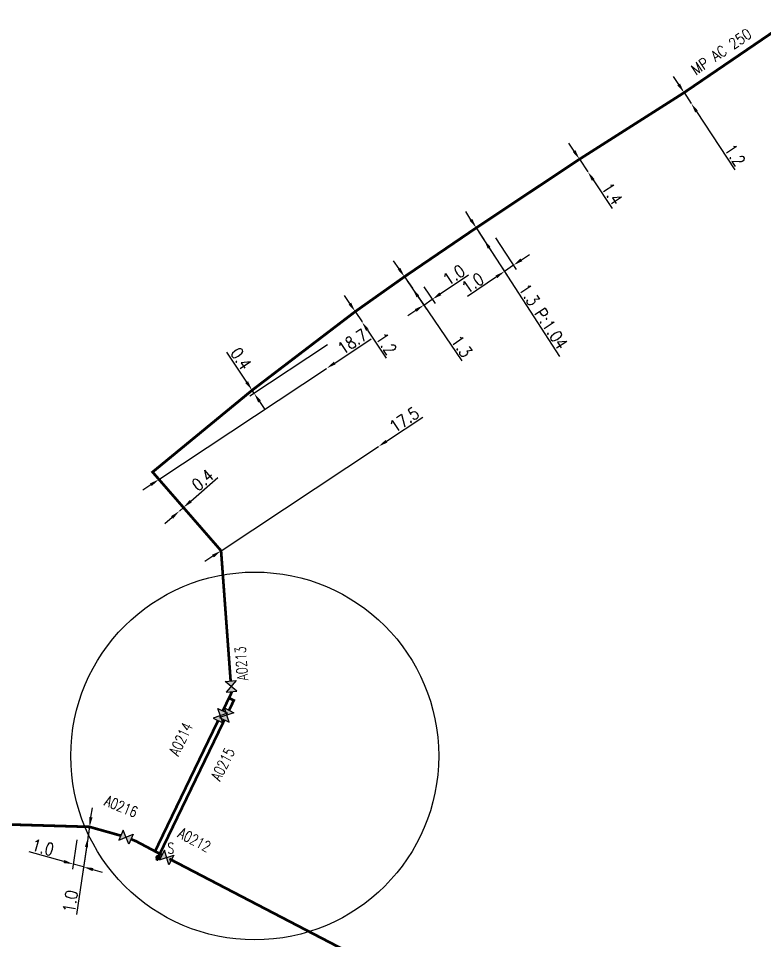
# Model space of a CAD drawing. Header units: millimetres. Extents: x 184000 to 185000, y 128000 to 129000.
# Drawn here: x 184113.4 to 184182.6, y 128253.4 to 128339 of the extents above; entities that cross this region are included whole.
import ezdxf
from ezdxf.enums import TextEntityAlignment as Align

# ---------------------------------------------------------------- set-up
doc = ezdxf.new("R2010")
doc.units = ezdxf.units.MM
doc.header["$PDMODE"] = 34
doc.layers.get('0').update_dxf_attribs({"linetype": 'CONTINUOUS'})
doc.layers.get('DEFPOINTS').update_dxf_attribs({"linetype": 'CONTINUOUS'})
for name, color, linetype in [('G_120', 4, 'CONTINUOUS'), ('G_300', 7, 'CONTINUOUS'), ('G_900', 7, 'CONTINUOUS')]:
    doc.layers.add(name, color=color, linetype=linetype)
doc.styles.add('G_ROMANS', font='ROMANS.SHX', dxfattribs={"width": 0.75})
doc.styles.get("Standard").update_dxf_attribs({"font": 'romans.shx', "width": 0.85})
doc.linetypes.add('G_typB_AP', pattern='A,5,-0.3,["o",Standard,S=1.5,R=0,X=0,Y=-0.5],-1.65', length=6.95)
doc.dimstyles.get("Standard").update_dxf_attribs({"dimtxt": 1.5, "dimasz": 1.2, "dimexe": 0.625, "dimexo": 0.625, "dimgap": 0.25, "dimtad": 1, "dimdec": 1, "dimzin": 0, "dimdsep": 46, "dimtxsty": 'Standard', "dimcen": -0.5, "dimadec": 0, "dimazin": 0, "dimtfac": 1, "dimtdec": 1, "dimtmove": 0, "dimatfit": 3, "dimfxl": 0, "dimtolj": 1, "dimtzin": 0, "dimarcsym": 0})

# ---------------------------------------------------------------- blocks, each defined once
blk = doc.blocks.new('G_300_04')
at = {"linetype": 'Continuous'}
h = blk.add_hatch(color=0, dxfattribs=at)
h.paths.add_polyline_path([(-0.5, 0.5), (-0.5, -0.5), (0, 0)])
h.paths.add_polyline_path([(0.5, 0.5), (0, 0), (0.5, -0.5)])
at = {"color": 0, "linetype": 'Continuous', "flags": 128}
blk.add_lwpolyline([(-0.5, -0.5), (0.5, 0.5), (0.5, -0.5), (-0.5, 0.5)], close=True, dxfattribs=at)
at = {"color": 0, "linetype": 'Continuous', "width": 0.75}
blk.add_attdef('NUM', text='', height=1, dxfattribs=at).set_placement((0, 1.782), align=Align.MIDDLE_CENTER)
at = {"color": 0, "linetype": 'Continuous', "width": 0.75, "flags": 3}
for tag, p in [('DEF_LEG', (0, -5)), ('DEF_COUP', (0, -7.5)), ('DEF_TYPE', (0, -10))]:
    blk.add_attdef(tag, text='', height=1.2, dxfattribs=at).set_placement(p, align=Align.MIDDLE)
blk = doc.blocks.new('G_300_11')
at = {"color": 0, "linetype": 'Continuous', "const_width": 0.248, "flags": 128}
blk.add_lwpolyline([(-0.126, 0, 1), (0.126, 0, 1)], format="xyb", close=True, dxfattribs=at)
at = {"linetype": 'Continuous', "style": 'G_ROMANS', "width": 0.75}
blk.add_attdef('S', text='', height=1, dxfattribs=at).set_placement((0, 1.35), align=Align.MIDDLE_CENTER)
at = {"color": 0, "linetype": 'Continuous', "width": 0.75, "flags": 3}
for tag, p in [('DEF_LEG', (0, -5)), ('DEF_COUP', (0, -7.5)), ('DEF_TYPE', (0, -10))]:
    blk.add_attdef(tag, text='', height=1.2, dxfattribs=at).set_placement(p, align=Align.MIDDLE)
blk = doc.blocks.new('*D364')
at = {"layer": 'DEFPOINTS', "color": 0, "linetype": 'Continuous', "transparency": 16777216}
for p in [(184155.889, 128319.541), (184157.422, 128319.013), (184159.33, 128316.067)]:
    blk.add_point(p, dxfattribs=at)
at = {"layer": 'G_120', "color": 0, "linetype": 'Continuous', "lineweight": -2, "transparency": 16777216}
for p, q in [((184156.144, 128319.147), (184158.758, 128315.11)), ((184157.677, 128318.619), (184159.584, 128315.673)), ((184160.073, 128316.574), (184160.817, 128317.081)), ((184159.33, 128316.067), (184158.503, 128315.503)), ((184157.76, 128314.996), (184155.066, 128313.16))]:
    blk.add_line(p, q, dxfattribs=at)
at = {"layer": 'G_120', "color": 0, "linetype": 'Continuous', "transparency": 16777216}
for points in [[(184159.989, 128316.698), (184160.158, 128316.45), (184159.33, 128316.067)], [(184157.675, 128315.12), (184157.844, 128314.872), (184158.503, 128315.503)]]:
    blk.add_solid(points, dxfattribs=at)
at = {"layer": 'G_120', "color": 0, "linetype": 'Continuous', "transparency": 16777216, "insert": (184155.57, 128314.411), "char_height": 1.125, "attachment_point": 5, "rotation": 34.28789}
blk.add_mtext('\\A1;1.0', dxfattribs=at)
blk = doc.blocks.new('*D365')
at = {"layer": 'DEFPOINTS', "color": 0, "linetype": 'Continuous', "transparency": 16777216}
for p in [(184155.889, 128319.541), (184156.596, 128318.45), (184156.596, 128318.45)]:
    blk.add_point(p, dxfattribs=at)
at = {"layer": 'G_120', "color": 0, "linetype": 'Continuous', "lineweight": -2, "transparency": 16777216}
for p, q in [((184155.4, 128320.296), (184154.911, 128321.052)), ((184155.889, 128319.541), (184156.596, 128318.45)), ((184157.085, 128317.694), (184163.607, 128307.621))]:
    blk.add_line(p, q, dxfattribs=at)
at = {"layer": 'G_120', "color": 0, "linetype": 'Continuous', "transparency": 16777216}
for points in [[(184155.526, 128320.378), (184155.274, 128320.215), (184155.889, 128319.541)], [(184157.211, 128317.776), (184156.959, 128317.613), (184156.596, 128318.45)]]:
    blk.add_solid(points, dxfattribs=at)
at = {"layer": 'G_120', "color": 0, "linetype": 'Continuous', "transparency": 16777216, "insert": (184162.105, 128311.32), "char_height": 1.125, "attachment_point": 5, "rotation": 302.91921}
blk.add_mtext('\\A1;1.3 P:1.04', dxfattribs=at)
blk = doc.blocks.new('*D366')
at = {"layer": 'DEFPOINTS', "color": 0, "linetype": 'Continuous', "transparency": 16777216}
for p in [(184175.168, 128332.083), (184175.829, 128331.082), (184175.829, 128331.082)]:
    blk.add_point(p, dxfattribs=at)
at = {"layer": 'G_120', "color": 0, "linetype": 'Continuous', "lineweight": -2, "transparency": 16777216}
for p, q in [((184174.673, 128332.835), (184174.177, 128333.586)), ((184175.168, 128332.083), (184175.829, 128331.082)), ((184176.324, 128330.33), (184179.881, 128324.936))]:
    blk.add_line(p, q, dxfattribs=at)
at = {"layer": 'G_120', "color": 0, "linetype": 'Continuous', "transparency": 16777216}
for points in [[(184174.798, 128332.917), (184174.548, 128332.752), (184175.168, 128332.083)], [(184176.45, 128330.413), (184176.199, 128330.248), (184175.829, 128331.082)]]:
    blk.add_solid(points, dxfattribs=at)
at = {"layer": 'G_120', "color": 0, "linetype": 'Continuous', "transparency": 16777216, "insert": (184179.89, 128326.285), "char_height": 1.125, "attachment_point": 5, "rotation": 303.40168}
blk.add_mtext('\\A1;1.2', dxfattribs=at)
blk = doc.blocks.new('*D367')
at = {"layer": 'DEFPOINTS', "color": 0, "linetype": 'Continuous', "transparency": 16777216}
for p in [(184165.465, 128325.909), (184166.238, 128324.742), (184166.238, 128324.742)]:
    blk.add_point(p, dxfattribs=at)
at = {"layer": 'G_120', "color": 0, "linetype": 'Continuous', "lineweight": -2, "transparency": 16777216}
for p, q in [((184164.967, 128326.659), (184164.47, 128327.409)), ((184165.465, 128325.909), (184166.238, 128324.742)), ((184166.736, 128323.992), (184168.497, 128321.335))]:
    blk.add_line(p, q, dxfattribs=at)
at = {"layer": 'G_120', "color": 0, "linetype": 'Continuous', "transparency": 16777216}
for points in [[(184165.092, 128326.742), (184164.842, 128326.576), (184165.465, 128325.909)], [(184166.861, 128324.075), (184166.611, 128323.909), (184166.238, 128324.742)]]:
    blk.add_solid(points, dxfattribs=at)
at = {"layer": 'G_120', "color": 0, "linetype": 'Continuous', "transparency": 16777216, "insert": (184168.49, 128322.703), "char_height": 1.125, "attachment_point": 5, "rotation": 303.54461}
blk.add_mtext('\\A1;1.4', dxfattribs=at)
blk = doc.blocks.new('*D394')
at = {"layer": 'DEFPOINTS', "color": 0, "linetype": 'Continuous', "transparency": 16777216}
for p in [(184149.232, 128315.008), (184149.964, 128313.934), (184149.964, 128313.934)]:
    blk.add_point(p, dxfattribs=at)
at = {"layer": 'G_120', "color": 0, "linetype": 'Continuous', "lineweight": -2, "transparency": 16777216}
for p, q in [((184148.725, 128315.752), (184148.218, 128316.496)), ((184149.232, 128315.008), (184149.964, 128313.934)), ((184150.471, 128313.191), (184154.558, 128307.197))]:
    blk.add_line(p, q, dxfattribs=at)
at = {"layer": 'G_120', "color": 0, "linetype": 'Continuous', "transparency": 16777216}
for points in [[(184148.849, 128315.837), (184148.601, 128315.668), (184149.232, 128315.008)], [(184150.595, 128313.275), (184150.347, 128313.106), (184149.964, 128313.934)]]:
    blk.add_solid(points, dxfattribs=at)
at = {"layer": 'G_120', "color": 0, "linetype": 'Continuous', "transparency": 16777216, "insert": (184154.546, 128308.546), "char_height": 1.125, "attachment_point": 5, "rotation": 304.28789}
blk.add_mtext('\\A1;1.3', dxfattribs=at)
blk = doc.blocks.new('*D395')
at = {"layer": 'DEFPOINTS', "color": 0, "linetype": 'Continuous', "transparency": 16777216}
for p in [(184149.232, 128315.008), (184150.752, 128314.465), (184151.811, 128312.912)]:
    blk.add_point(p, dxfattribs=at)
at = {"layer": 'G_120', "color": 0, "linetype": 'Continuous', "lineweight": -2, "transparency": 16777216}
for p, q in [((184149.496, 128314.621), (184151.287, 128311.994)), ((184152.558, 128313.415), (184155.164, 128315.17)), ((184151.016, 128314.078), (184152.075, 128312.525)), ((184151.023, 128312.381), (184151.811, 128312.912)), ((184150.277, 128311.878), (184149.53, 128311.376))]:
    blk.add_line(p, q, dxfattribs=at)
at = {"layer": 'G_120', "color": 0, "linetype": 'Continuous', "transparency": 16777216}
for points in [[(184152.474, 128313.539), (184152.642, 128313.29), (184151.811, 128312.912)], [(184150.193, 128312.003), (184150.361, 128311.754), (184151.023, 128312.381)]]:
    blk.add_solid(points, dxfattribs=at)
at = {"layer": 'G_120', "color": 0, "linetype": 'Continuous', "transparency": 16777216, "insert": (184153.815, 128315.166), "char_height": 1.125, "attachment_point": 5, "rotation": 33.96195}
blk.add_mtext('\\A1;1.0', dxfattribs=at)
blk = doc.blocks.new('*D396')
at = {"layer": 'DEFPOINTS', "color": 0, "linetype": 'Continuous', "transparency": 16777216}
for p in [(184142.493, 128308.956), (184135.098, 128304.477), (184135.291, 128304.185)]:
    blk.add_point(p, dxfattribs=at)
at = {"layer": 'G_120', "color": 0, "linetype": 'Continuous', "lineweight": -2, "transparency": 16777216}
for p, q in [((184142.102, 128308.697), (184134.9, 128303.926)), ((184134.601, 128305.227), (184132.765, 128307.998)), ((184135.291, 128304.185), (184135.098, 128304.477)), ((184135.788, 128303.435), (184136.285, 128302.684))]:
    blk.add_line(p, q, dxfattribs=at)
at = {"layer": 'G_120', "color": 0, "linetype": 'Continuous', "transparency": 16777216}
for points in [[(184134.726, 128305.31), (184134.476, 128305.144), (184135.098, 128304.477)], [(184135.913, 128303.518), (184135.663, 128303.352), (184135.291, 128304.185)]]:
    blk.add_solid(points, dxfattribs=at)
at = {"layer": 'G_120', "color": 0, "linetype": 'Continuous', "transparency": 16777216, "insert": (184134.059, 128307.402), "char_height": 1.125, "attachment_point": 5, "rotation": 303.52389}
blk.add_mtext('\\A1;0.4', dxfattribs=at)
blk = doc.blocks.new('*D397')
at = {"layer": 'DEFPOINTS', "color": 0, "linetype": 'Continuous', "transparency": 16777216}
for p in [(184144.66, 128311.771), (184145.295, 128310.812), (184145.295, 128310.812)]:
    blk.add_point(p, dxfattribs=at)
at = {"layer": 'G_120', "color": 0, "linetype": 'Continuous', "lineweight": -2, "transparency": 16777216}
for p, q in [((184144.163, 128312.521), (184143.666, 128313.272)), ((184144.66, 128311.771), (184145.295, 128310.812)), ((184145.792, 128310.062), (184147.527, 128307.443))]:
    blk.add_line(p, q, dxfattribs=at)
at = {"layer": 'G_120', "color": 0, "linetype": 'Continuous', "transparency": 16777216}
for points in [[(184144.288, 128312.604), (184144.038, 128312.439), (184144.66, 128311.771)], [(184145.917, 128310.145), (184145.667, 128309.979), (184145.295, 128310.812)]]:
    blk.add_solid(points, dxfattribs=at)
at = {"layer": 'G_120', "color": 0, "linetype": 'Continuous', "transparency": 16777216, "insert": (184147.533, 128308.792), "char_height": 1.125, "attachment_point": 5, "rotation": 303.52389}
blk.add_mtext('\\A1;1.2', dxfattribs=at)
blk = doc.blocks.new('*D425')
at = {"layer": 'DEFPOINTS', "color": 0, "linetype": 'Continuous', "transparency": 16777216}
for p in [(184146.811, 128299.251), (184146.811, 128299.251), (184132.22, 128289.59)]:
    blk.add_point(p, dxfattribs=at)
at = {"layer": 'G_120', "color": 0, "linetype": 'Continuous', "lineweight": -2, "transparency": 16777216}
for p, q in [((184147.562, 128299.748), (184150.941, 128301.986)), ((184132.22, 128289.59), (184146.811, 128299.251)), ((184131.47, 128289.093), (184130.719, 128288.596))]:
    blk.add_line(p, q, dxfattribs=at)
at = {"layer": 'G_120', "color": 0, "linetype": 'Continuous', "transparency": 16777216}
for points in [[(184147.479, 128299.873), (184147.645, 128299.623), (184146.811, 128299.251)], [(184131.387, 128289.218), (184131.552, 128288.968), (184132.22, 128289.59)]]:
    blk.add_solid(points, dxfattribs=at)
at = {"layer": 'G_120', "color": 0, "linetype": 'Continuous', "transparency": 16777216, "insert": (184149.213, 128301.741), "char_height": 1.125, "attachment_point": 5, "rotation": 33.50999}
blk.add_mtext('\\A1;17.5', dxfattribs=at)
blk = doc.blocks.new('*D426')
at = {"layer": 'DEFPOINTS', "color": 0, "linetype": 'Continuous', "transparency": 16777216}
for p in [(184142.008, 128306.505), (184142.008, 128306.505), (184126.458, 128296.209)]:
    blk.add_point(p, dxfattribs=at)
at = {"layer": 'G_120', "color": 0, "linetype": 'Continuous', "lineweight": -2, "transparency": 16777216}
for p, q in [((184142.759, 128307.002), (184146.138, 128309.24)), ((184126.458, 128296.209), (184142.008, 128306.505)), ((184125.708, 128295.712), (184124.957, 128295.215))]:
    blk.add_line(p, q, dxfattribs=at)
at = {"layer": 'G_120', "color": 0, "linetype": 'Continuous', "transparency": 16777216}
for points in [[(184142.676, 128307.127), (184142.842, 128306.877), (184142.008, 128306.505)], [(184125.625, 128295.837), (184125.791, 128295.587), (184126.458, 128296.209)]]:
    blk.add_solid(points, dxfattribs=at)
at = {"layer": 'G_120', "color": 0, "linetype": 'Continuous', "transparency": 16777216, "insert": (184144.409, 128308.995), "char_height": 1.125, "attachment_point": 5, "rotation": 33.50999}
blk.add_mtext('\\A1;18.7', dxfattribs=at)
blk = doc.blocks.new('*D427')
at = {"layer": 'DEFPOINTS', "color": 0, "linetype": 'Continuous', "transparency": 16777216}
for p in [(184118.91, 128263.255), (184120.02, 128263.976), (184118.506, 128260.522)]:
    blk.add_point(p, dxfattribs=at)
at = {"layer": 'G_120', "color": 0, "linetype": 'Continuous', "lineweight": -2, "transparency": 16777216}
for p, q in [((184119.951, 128263.509), (184119.401, 128259.787)), ((184118.841, 128262.787), (184118.437, 128260.055)), ((184117.639, 128260.763), (184114.408, 128261.66)), ((184119.47, 128260.254), (184118.506, 128260.522)), ((184120.337, 128260.013), (184121.204, 128259.773))]:
    blk.add_line(p, q, dxfattribs=at)
at = {"layer": 'G_120', "color": 0, "linetype": 'Continuous', "transparency": 16777216}
for points in [[(184117.679, 128260.907), (184117.599, 128260.618), (184118.506, 128260.522)], [(184120.377, 128260.158), (184120.297, 128259.869), (184119.47, 128260.254)]]:
    blk.add_solid(points, dxfattribs=at)
at = {"layer": 'G_120', "color": 0, "linetype": 'Continuous', "transparency": 16777216, "insert": (184115.689, 128262.083), "char_height": 1.125, "attachment_point": 5, "rotation": 344.47731}
blk.add_mtext('\\A1;1.0', dxfattribs=at)
blk = doc.blocks.new('*D428')
at = {"layer": 'DEFPOINTS', "color": 0, "linetype": 'Continuous', "transparency": 16777216}
for p in [(184128.353, 128293.27), (184128.73, 128293.599), (184128.73, 128293.599)]:
    blk.add_point(p, dxfattribs=at)
at = {"layer": 'G_120', "color": 0, "linetype": 'Continuous', "lineweight": -2, "transparency": 16777216}
for p, q in [((184129.409, 128294.19), (184131.917, 128296.372)), ((184128.353, 128293.27), (184128.73, 128293.599)), ((184127.675, 128292.679), (184126.996, 128292.088))]:
    blk.add_line(p, q, dxfattribs=at)
at = {"layer": 'G_120', "color": 0, "linetype": 'Continuous', "transparency": 16777216}
for points in [[(184129.311, 128294.303), (184129.508, 128294.076), (184128.73, 128293.599)], [(184127.576, 128292.793), (184127.773, 128292.566), (184128.353, 128293.27)]]:
    blk.add_solid(points, dxfattribs=at)
at = {"layer": 'G_120', "color": 0, "linetype": 'Continuous', "transparency": 16777216, "insert": (184130.51, 128296.142), "char_height": 1.125, "attachment_point": 5, "rotation": 41.03991}
blk.add_mtext('\\A1;0.4', dxfattribs=at)
blk = doc.blocks.new('*D430')
at = {"layer": 'DEFPOINTS', "color": 0, "linetype": 'Continuous', "transparency": 16777216}
for p in [(184120.02, 128263.976), (184119.873, 128262.987), (184119.873, 128262.987)]:
    blk.add_point(p, dxfattribs=at)
at = {"layer": 'G_120', "color": 0, "linetype": 'Continuous', "lineweight": -2, "transparency": 16777216}
for p, q in [((184120.151, 128264.867), (184120.283, 128265.757)), ((184120.02, 128263.976), (184119.873, 128262.987)), ((184119.742, 128262.097), (184118.818, 128255.846))]:
    blk.add_line(p, q, dxfattribs=at)
at = {"layer": 'G_120', "color": 0, "linetype": 'Continuous', "transparency": 16777216}
for points in [[(184120.003, 128264.888), (184120.3, 128264.845), (184120.02, 128263.976)], [(184119.593, 128262.119), (184119.89, 128262.075), (184119.873, 128262.987)]]:
    blk.add_solid(points, dxfattribs=at)
at = {"layer": 'G_120', "color": 0, "linetype": 'Continuous', "transparency": 16777216, "insert": (184118.24, 128257.065), "char_height": 1.125, "attachment_point": 5, "rotation": 81.59374}
blk.add_mtext('\\A1;1.0', dxfattribs=at)

msp = doc.modelspace()

# ---------------------------------------------------------------- linework, layer by layer
at = {"layer": 'G_120', "linetype": 'G_typB_AP', "ltscale": 0.5, "const_width": 0.25}
for points in [[(184185.086, 128338.841), (184175.168, 128332.083), (184175.168, 128332.083), (184165.465, 128325.909), (184165.465, 128325.909), (184155.889, 128319.541), (184149.232, 128315.008), (184144.66, 128311.771), (184144.66, 128311.771), (184135.098, 128304.477), (184125.867, 128296.888), (184126.458, 128296.209), (184128.73, 128293.599), (184132.22, 128289.59), (184133.108, 128277.511)], [(184132.528, 128273.893), (184126.547, 128261.493), (184126.374, 128261.133), (184126.234, 128260.845)], [(184258.294, 128191.764), (184244.518, 128198.865), (184223.127, 128210.394), (184190.463, 128227.73), (184179.176, 128233.67), (184179.176, 128233.67), (184147.379, 128250.616), (184147.379, 128250.616), (184127.43, 128261.007)]]:
    msp.add_lwpolyline(points, dxfattribs=at)
at = {"layer": 'G_120', "linetype": 'G_typB_AP', "ltscale": 0.5, "const_width": 0.25, "flags": 128}
for points in [[(184133.181, 128276.513), (184133.188, 128276.414), (184132.954, 128275.928), (184132.377, 128274.731)], [(184132.963, 128274.795), (184133.405, 128275.711), (184132.954, 128275.928)], [(184131.943, 128273.831), (184126.097, 128261.71)], [(184000, 128233.822), (184004.238, 128235.968), (184031.44, 128250.057), (184031.44, 128250.057), (184050.533, 128257.783), (184050.533, 128257.783), (184057.943, 128260.157), (184059.944, 128260.803), (184059.944, 128260.803), (184062.614, 128261.651), (184062.614, 128261.651), (184069.869, 128262.572), (184076.845, 128263.238), (184081.534, 128263.601), (184104.757, 128264.413), (184112.273, 128264.204), (184112.273, 128264.204), (184120.02, 128263.976), (184122.902, 128263.167)], [(184123.862, 128262.838), (184124.33, 128262.647), (184126.097, 128261.71), (184126.733, 128261.372)]]:
    msp.add_lwpolyline(points, dxfattribs=at)
at = {"layer": 'G_900', "ltscale": 0.5}
msp.add_circle((184135.344, 128270.552), 17.06, dxfattribs=at)

# ---------------------------------------------------------------- block references
at = {"layer": 'G_300', "ltscale": 0.5}
ref = msp.add_blockref('G_300_04', (184133.144, 128277.012), dxfattribs=dict(at, rotation=94.20293425054795))
ref.add_attrib('NUM', 'A0213', dxfattribs={"layer": '0', "color": 0, "linetype": 'Continuous', "height": 1, "rotation": 94.20293, "width": 0.75}).set_placement((184134.107, 128279.129), align=Align.MIDDLE_CENTER)
ref = msp.add_blockref('G_300_11', (184126.374, 128261.133), dxfattribs=at)
ref.add_attrib('S', 'S', dxfattribs={"layer": '0', "linetype": 'Continuous', "height": 1, "style": 'G_ROMANS', "width": 0.75}).set_placement((184127.562, 128262.001), align=Align.MIDDLE_CENTER)
at = {"layer": 'G_900', "ltscale": 0.5}
ref = msp.add_blockref('G_300_04', (184132.16, 128274.281), dxfattribs=dict(at, rotation=64.25166828627388))
ref.add_attrib('NUM', 'A0214', dxfattribs={"layer": '0', "color": 0, "linetype": 'Continuous', "height": 1, "rotation": 64.25167, "width": 0.75}).set_placement((184128.489, 128272.123), align=Align.MIDDLE_CENTER)
ref = msp.add_blockref('G_300_04', (184132.746, 128274.345), dxfattribs=dict(at, rotation=63.19886945266509))
ref.add_attrib('NUM', 'A0215', dxfattribs={"layer": '0', "color": 0, "linetype": 'Continuous', "height": 1, "rotation": 63.19887, "width": 0.75}).set_placement((184132.381, 128269.791), align=Align.MIDDLE_CENTER)
ref = msp.add_blockref('G_300_04', (184123.4, 128263.027), dxfattribs=dict(at, rotation=337.7701858686917))
ref.add_attrib('NUM', 'A0216', dxfattribs={"layer": '0', "color": 0, "linetype": 'Continuous', "height": 1, "rotation": 337.77019, "width": 0.75}).set_placement((184122.95, 128265.873), align=Align.MIDDLE_CENTER)
ref = msp.add_blockref('G_300_04', (184127.175, 128261.138), dxfattribs=dict(at, rotation=332.0595927409812))
ref.add_attrib('NUM', 'A0212', dxfattribs={"layer": '0', "color": 0, "linetype": 'Continuous', "height": 1, "rotation": 332.05959, "width": 0.75}).set_placement((184129.757, 128262.766), align=Align.MIDDLE_CENTER)

# ---------------------------------------------------------------- texts
at = {"layer": 'G_120', "linetype": 'Continuous', "width": 0.85}
msp.add_text('MP AC 250', height=1, rotation=34.26858, dxfattribs=at).set_placement((184178.62, 128335.884), align=Align.MIDDLE)

# ---------------------------------------------------------------- dimensions: what is measured, and where the dimension line sits
at = {"layer": 'G_120', "linetype": 'Continuous'}
for base, p1, p2, angle, override, picture, middle in [((184175.829, 128331.082), (184175.168, 128332.083), (184175.829, 128331.082), 123.40168, {"dimscale": 0.75, "dimatfit": 0}, '*D366', (184179.264, 128325.872)), ((184166.238, 128324.742), (184165.465, 128325.909), (184166.238, 128324.742), 123.54461, {"dimscale": 0.75, "dimatfit": 0}, '*D367', (184167.865, 128322.289)), ((184159.33, 128316.067), (184155.889, 128319.541), (184157.422, 128319.013), 214.28789, {"dimscale": 0.75, "dimatfit": 0}, '*D364', (184155.993, 128313.791)), ((184149.964, 128313.934), (184149.232, 128315.008), (184149.964, 128313.934), 124.28789, {"dimscale": 0.75, "dimatfit": 0}, '*D394', (184153.926, 128308.123)), ((184151.811, 128312.912), (184149.232, 128315.008), (184150.752, 128314.465), 213.96195, {"dimscale": 0.75, "dimatfit": 0}, '*D395', (184154.234, 128314.544)), ((184145.2948, 128310.8125), (184144.6597, 128311.7712), (184145.2948, 128310.8125), 123.52389, {"dimscale": 0.75, "dimlfac": 1, "dimlunit": 2, "dimatfit": 0}, '*D397', (184146.908, 128308.3774)), ((184142.008, 128306.505), (184126.458, 128296.209), (184142.008, 128306.505), 213.50999, {"dimscale": 0.75, "dimatfit": 0}, '*D426', (184144.823, 128308.369)), ((184135.291, 128304.1851), (184135.0977, 128304.4768), (184142.493, 128308.9563), 123.52389, {"dimscale": 0.75, "dimatfit": 0}, '*D396', (184133.4341, 128306.9878)), ((184146.811, 128299.251), (184132.22, 128289.59), (184146.811, 128299.251), 213.50999, {"dimscale": 0.75, "dimlfac": 1, "dimlunit": 2, "dimatfit": 0}, '*D425', (184149.627, 128301.115)), ((184119.873, 128262.987), (184120.02, 128263.976), (184119.873, 128262.987), 81.59374, {"dimscale": 0.75, "dimatfit": 0}, '*D430', (184118.982, 128256.955))]:
    dim = msp.add_linear_dim(base=base, p1=p1, p2=p2, angle=angle, dimstyle='Standard', override=override, dxfattribs=at)
    dim.commit()
    dim.dimension.update_dxf_attribs({"geometry": picture, "text_midpoint": middle, "dimtype": 160})
for base, p1, p2, angle, text, picture, middle in [((184156.596, 128318.45), (184155.889, 128319.541), (184156.596, 128318.45), 122.91921, '<> P:1.04', '*D365', (184161.475, 128310.913)), ((184128.73, 128293.599), (184128.353, 128293.27), (184128.73, 128293.599), 221.03991, '0.4', '*D428', (184131.002, 128295.576)), ((184118.506, 128260.522), (184120.02, 128263.976), (184118.91, 128263.255), 344.47731, '1.0', '*D427', (184115.488, 128261.36))]:
    dim = msp.add_linear_dim(base=base, p1=p1, p2=p2, angle=angle, text=text, dimstyle='Standard', override={"dimscale": 0.75, "dimatfit": 0}, dxfattribs=at)
    dim.commit()
    dim.dimension.update_dxf_attribs({"geometry": picture, "text_midpoint": middle, "dimtype": 160})

doc.saveas('drawing.dxf')
